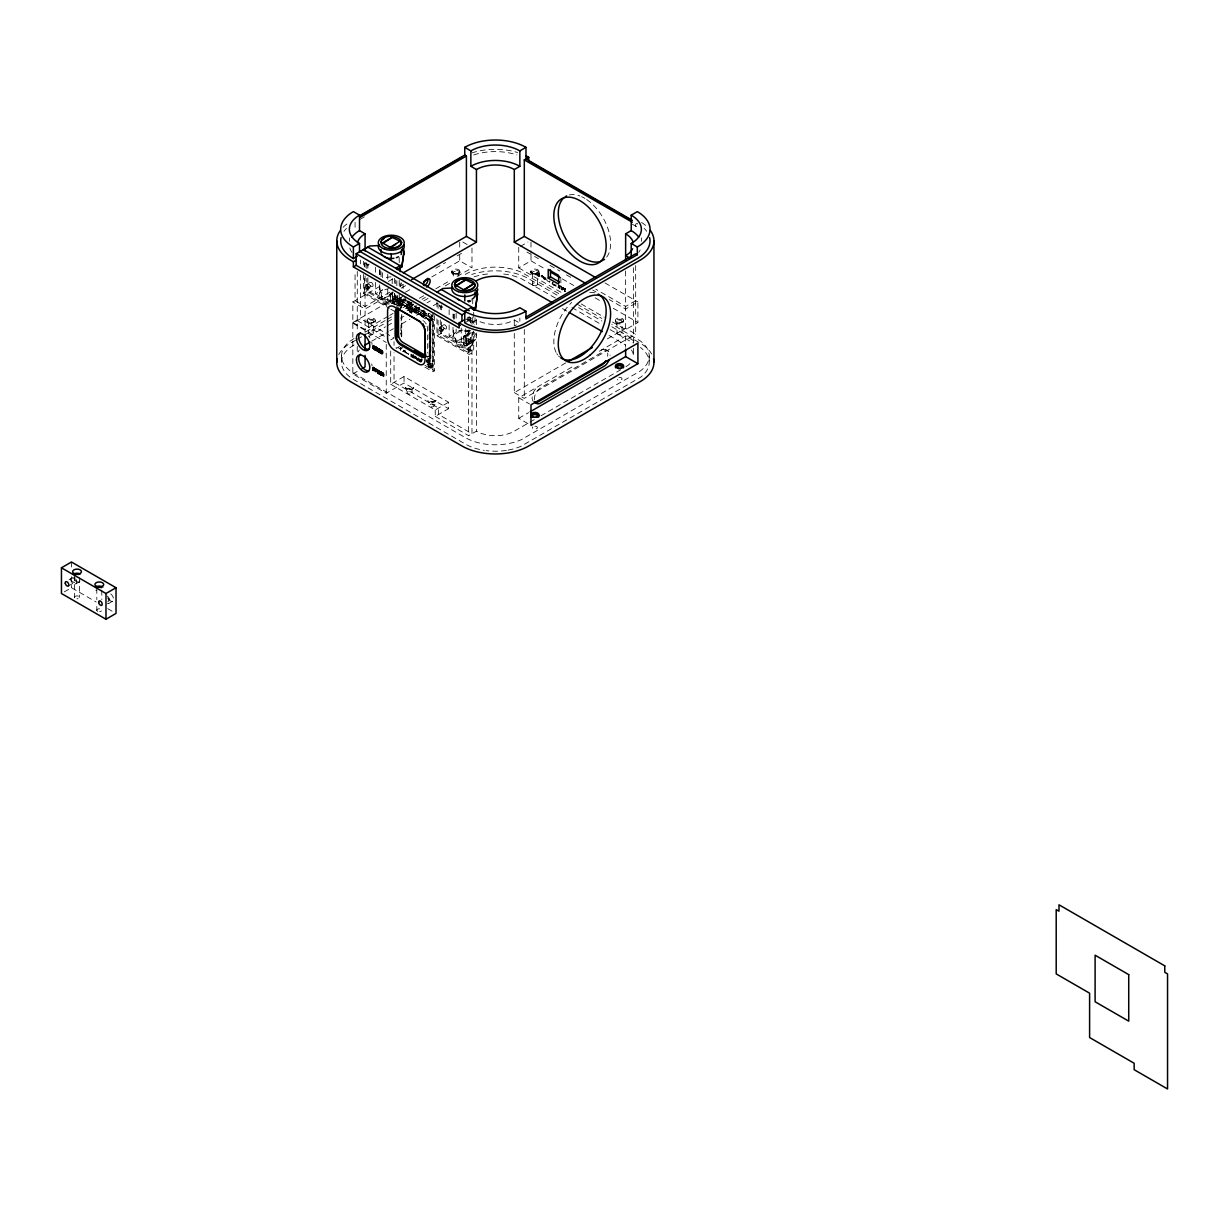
<?xml version="1.0" encoding="UTF-8"?>
<svg xmlns="http://www.w3.org/2000/svg" width="1229" height="1229" viewBox="0 0 1229 1229"><rect width="100%" height="100%" fill="white"/><g stroke="black" fill="none" stroke-linecap="round" stroke-linejoin="round"><path stroke-width="0.75" stroke-dasharray="5 3.75" d="M411.945 305.76L411.131 305.207M397.95 305.668L399.809 304.869L398.626 305.668M563.358 287.463L562.744 287.816C563.973 293.209 558.258 287.248 561.822 286.587L562.636 289.445L563.358 287.463L563.066 289.829L561.653 288.8L561.515 286.403L559.809 286.434L559.502 288.631L558.734 285.819M422.039 361.049L421.716 355.519M412.068 304.224L411.776 306.067L411.73 303.778M408.627 303.609L409.472 304.546L408.535 301.013M424.189 312.089L425.249 311.828M404.111 299.722L403.573 301.397L401.729 300.429M409.38 302.657L410.317 304.024L410.317 302.687M410.686 303.763L410.087 302.657M415.433 306.313L415.417 306.144M417.814 307.388L417.169 307.864M411.807 355.872L413.589 354.628M419.412 308.51L418.459 308.341L419.366 308.156M414.296 357.455L416.047 356.041M423.913 311.198L424.02 311.659M417.875 359.513L417.507 358.407M419.366 360.635L419.104 359.682L420.057 360.128M428.061 313.549L428.429 315.223M428.184 314.148L428.429 313.38M421.962 359.867L420.057 361.142L418.997 360.02M431.871 316.283L431.333 317.282M428.061 364.23L428.245 365.351M428.184 364.829C429.305 360.589 430.949 368.838 433.176 366.273C434.098 362.601 427.477 362.263 428.644 365.904M430.042 364.045L430.503 363.185M431.871 366.964L430.503 367.963M413.712 387.473C413.85 390.254 405.847 390.592 405.616 387.749M435.988 400.316C436.111 403.312 427.661 403.312 427.8 400.316M398.657 304.853C395.262 306.374 401.115 302.902 400.884 305.084L400.316 304.761M400.654 304.792C403.711 301.428 403.358 306.897 399.486 305.791M401.207 305.115L402.928 303.671M424.343 312.105L425.249 312.12M414.112 305.744L414.649 306.605M399.102 301.981L400.577 297.387M472.627 344.427L474.578 338.313M429.09 358.899L430.826 358.131L430.826 319.847L429.566 319.125L428.153 320.185L429.566 319.125M552.604 283.945L552.881 283.377M563.297 288.4L565.524 288.723L563.22 288.492L563.604 289.844L565.217 290.152L564.618 291.58L564.618 290.49M416.17 307.588L415.955 306.144M552.881 282.117L552.021 283.576M537.411 284.283L537.411 272.715L536.489 274.128L537.795 274.236L537.426 272.807L535.813 274.789L536.95 274.036L539.516 276.325L540.084 275.711L538.855 273.376L538.855 275.004L537.549 275.788L536.397 274.359L537.273 272.454L538.425 275.649M552.313 284.483L553.219 282.317M535.813 274.789L537.273 272.454M413.635 387.749L411.899 388.84L412.145 392.604A2.519 1.459 0 0 1 408.366 393.864A2.519 1.459 0 0 1 408.366 391.344A2.519 1.459 0 0 1 412.145 392.604M435.896 400.608L431.886 402.037L427.892 400.608M405.293 299.492L402.144 300.721M403.895 351.832L403.911 350.342M405.293 350.173L402.559 351.586M564.341 288.385L563.589 289.46L565.217 289.829L564.341 288.385L565.217 289.829M394.862 305.007L403.342 299.108L405.724 301.197L404.986 299.584M398.595 305.422L404.587 301.965L405.57 297.28L396.122 302.733L393.894 301.458A1.582 0.906 60 0 1 392.727 299.492L392.681 293.516A1.567 0.906 60 0 1 393.157 292.978M407.951 308.786L408.658 310.614L408.75 308.233L410.163 307.419L419.949 313.933M408.704 309.17L410.163 307.419M407.997 310.23L409.303 310.246L409.349 308.786M424.066 315.5C422.576 316.099 423.529 316.176 424.497 315.208L424.02 316.959L424.497 315.208M409.472 303.778L409.257 303.133M412.268 311.075L411.976 312.028M561.223 286.941L562.037 289.798L563.051 287.294M563.896 288.047L565.217 290.152M424.02 310.66L423.974 311.444M403.266 300.905L403.68 299.599M407.06 301.059L407.475 302.488L408.043 301.888M430.027 313.61C425.434 312.765 432.362 320.308 431.41 315.208M431.149 317.005L433.176 314.762M400.838 347.73L400.762 349.804M401.007 348.007L400.593 349.313M403.266 351.586L403.68 350.265M416.908 358.392L417.169 359.513M417.86 359.913L417.706 358.591M428.429 364.045L429.551 363.83M428.061 365.29L431.41 367.502L430.027 363.845M405.524 351.248L404.479 351.571L404.111 350.403M405.585 351.448L403.911 351.11M354.06 338.543L350.28 341.032A42.508 24.549 0 0 0 353.952 373.324L465.299 437.601A42.508 24.549 0 0 0 521.234 439.721L640.432 370.912A42.508 24.549 0 0 0 640.432 341.032L611.781 324.179M354.06 344.98L350.28 347.454A42.508 24.549 0 0 0 353.952 379.746L465.299 444.038A42.508 24.549 0 0 0 484.364 450.382M360.036 219.376L365.028 216.488M365.812 284.928L370.267 282.363M366.196 285.62L368.423 284.329M367.732 288.369A1.582 0.906 60 0 0 367.271 285.942A1.582 0.906 60 0 0 365.873 286.68A1.582 0.906 60 0 0 367.732 288.369L369.96 287.079A1.582 0.906 60 0 0 369.499 284.652A1.582 0.906 60 0 0 368.101 285.389A1.582 0.906 60 0 0 369.96 287.079M368.116 289.061A2.366 1.367 60 0 0 367.425 285.42A2.366 1.367 60 0 0 365.336 286.511A2.366 1.367 60 0 0 368.116 289.061L372.571 286.48A2.366 1.367 60 0 0 371.88 282.839A2.366 1.367 60 0 0 369.791 283.945A2.366 1.367 60 0 0 372.571 286.48M363.431 274.513L363.431 293.378L367.886 290.812L390.484 303.855M388.103 316.314L365.074 329.602L352.831 322.536L352.831 301.965L381.651 285.328M388.303 281.487L394.939 277.646M375.613 282.424L375.613 293.808L382.618 289.767M390.008 292.072L365.074 306.467L355.058 300.675L355.058 271.978M399.978 286.311L403.312 284.391M390.3 293.685L393.265 291.964M393.034 292.886L365.074 309.032L352.831 301.965M401.268 288.139L406.2 285.297M435.803 268.199L445.666 262.514M457.173 255.862L463.748 252.068M352.831 322.536L397.228 296.896M405.462 292.149L412.038 288.354M431.778 276.955L459.723 260.825L471.982 267.891L471.982 247.321M390.699 350.987L390.699 384.247L404.049 376.535L448.6 402.252L448.6 408.673L404.049 382.972L386.244 393.249L352.831 373.969L352.831 323.181L360.619 318.68L386.075 333.366M393.894 304.577L393.894 301.458L403.342 295.989M392.389 302.795L394.617 301.504M387.734 289.414L387.734 300.798L392.205 303.379L399.21 299.338M392.788 303.471L399.425 299.615L432.808 318.879L432.808 364.921L430.396 366.319L427.047 364.383L429.474 362.985L432.808 364.921M397.981 302.503L400.639 302.426L397.981 302.503L397.981 306.344M399.241 303.486L400.639 302.672M398.181 304.592L399.456 304.193M389.747 315.361L393.034 313.472M402.912 307.772L411.131 303.025M419.35 298.278L424.282 295.421M435.803 288.784L450.597 280.227M457.173 276.433L471.982 267.891M411.945 302.856L409.933 303.717M365.674 331.845L385.568 320.354M387.227 319.386L393.864 315.561M405.478 308.863L413.774 304.07M422.069 299.277L425.372 297.372M445.282 285.881L450.26 283.008M408.642 308.325L407.951 308.971L409.349 309.032M355.596 340.233L350.603 343.106A47.24 27.268 0 0 0 338.374 355.335M357.255 339.265L362.232 336.393M363.907 335.425L385.507 322.95M387.166 321.998L393.818 318.157M407.106 310.476L415.525 305.975M423.728 300.89L428.721 298.017M409.795 309.278L410.932 308.617L410.932 311.475L412.637 312.458L412.637 309.6L411.5 310.261L411.5 313.118L412.637 312.458M409.61 309.616L410.363 309.232L409.411 309.339M415.264 306.62L416.877 305.698M520.282 246.43L527.932 242.021M409.411 311.244L410.363 311.521M409.61 309.232L409.795 312.135L410.932 311.475M417.722 308.033L419.335 307.112M368.977 336.347L385.568 326.776M387.227 325.823L393.864 321.983M400.5 318.157L403.819 316.237M410.455 312.412L418.751 307.619M427.031 302.841L430.35 300.921M412.068 312.089L411.976 311.137M424.251 309.954L421.731 310.952L420.917 309.769M420.041 313.134L418.643 314.685L420.041 313.871M371.726 341.201L388.349 331.6M390.008 330.647L393.341 328.727M401.637 323.934L409.948 319.125M416.6 315.285L423.252 311.459M433.222 305.698L438.2 302.81M421.977 314.716C421.916 317.19 413.804 307.864 410.056 307.834L409.196 308.633M400.838 330.463L401.699 329.971L400.838 334.011M390.699 339.895L394.033 337.96L387.673 334.288M518.746 247.321L518.746 267.891L530.989 260.825L545.799 269.366M401.745 306.989L401.745 303.333L400.838 303.87L429.367 320.339L430.288 319.817L430.288 356.379L429.367 356.902M432.808 318.879L429.136 320.738L429.136 361.741L430.534 360.927L427.185 359.114M433.146 319.402L429.812 321.337L396.184 301.919L399.517 299.984L433.146 319.402L433.146 365.95L429.812 367.87L429.95 320.001L401.422 303.532L401.422 307.941M468.526 302.442L471.321 300.828M429.367 326.223L430.811 326.054L429.367 326.223L429.996 320.354L398.995 302.503L398.995 306.313M399.517 346.532L396.184 348.468L396.184 344.734M352.831 373.969L358.73 370.559M429.367 329.771L430.811 329.602L429.996 330.079M402.774 347.577L400.347 348.975L397.013 347.039M439.321 327.39L443.777 324.809M439.705 328.066L441.933 326.791M538.01 275.45L539.085 273.499M538.579 274.344L539.254 275.88L538.579 275.48L539.132 274.021L539.808 275.557L538.579 276.371L538.302 275.619M441.257 330.816A1.582 0.906 60 0 0 440.796 328.389A1.582 0.906 60 0 0 439.398 329.126A1.582 0.906 60 0 0 441.257 330.816L443.485 329.526A1.582 0.906 60 0 0 443.024 327.098A1.582 0.906 60 0 0 441.626 327.836A1.582 0.906 60 0 0 443.485 329.526M538.01 275.158L538.855 275.004M441.641 331.507A2.366 1.367 60 0 0 440.95 327.866A2.366 1.367 60 0 0 438.861 328.957A2.366 1.367 60 0 0 441.641 331.507L446.096 328.926A2.366 1.367 60 0 0 445.405 325.286A2.366 1.367 60 0 0 443.316 326.392A2.366 1.367 60 0 0 446.096 328.926M537.549 275.788L539.132 274.021M540.084 276.003L538.579 276.371M538.302 276.218L538.563 275.127M466.974 318.357L469.201 317.067L471.982 318.68L471.982 324.425M436.956 318.849L436.956 335.824L441.411 333.259L473.703 351.909L473.703 331.154M544.693 278.061L541.574 275.619L545.246 277.109M541.574 276.264L542.127 275.296M541.574 276.909L547.135 279.475M464.746 322.858L471.982 318.68M543.802 278.845L544.908 278.2L544.355 279.152L544.355 277.877L543.802 278.845L541.574 277.554M429.367 346.931L430.811 346.778L429.996 347.239M472.259 322.367L476.437 319.955A26.777 15.455 0 0 0 514.29 319.955L519.852 323.181L519.852 318.034M449.138 324.871L449.138 336.254L456.143 332.214L456.143 328.42M544.355 279.152L547.135 280.12M415.264 358.269L416.877 357.347M429.367 350.495L430.811 350.326L429.996 350.803M549.363 282.055L549.916 281.088L549.363 282.055L547.135 280.765M417.722 359.698L419.212 358.791M463.809 336.132L468.264 333.551M555.539 285.65L553.403 284.79L555.155 285.113M464.239 336.792L466.467 335.517M430.826 358.131L429.136 358.776M555.923 286.572L555.923 284.467M428.445 360.712L428.491 359.651M558.043 286.219L558.965 285.681L558.365 286.403M559.502 286.265L559.502 288.631M558.043 287.417L558.965 287.248L558.365 287.985M559.809 286.434L561.177 286.219L558.734 285.497M429.413 320.308L429.474 362.094L428.598 363.2L429.474 362.985M558.043 287.786L558.965 287.248M559.809 288.815L560.409 286.08M465.914 345.241L468.141 343.951M461.259 328.066L461.259 343.244L465.73 345.825L472.719 341.785L472.719 332.291M466.313 345.917L470.768 343.352M563.619 288.723L565.217 288.861M431.149 367.686L432.762 366.749M564.618 291.58L565.524 291.411M69.054 579.781L72.296 577.922M424.911 367.148L432.931 371.772L434.544 370.851L434.544 311.767M438.062 320.231L438.062 335.194L468.126 352.539L470.354 351.264L470.354 332.552M68.209 586.095L74.662 582.362A2.519 1.459 60 0 0 74.032 578.506A2.519 1.459 60 0 0 71.728 579.55A2.519 1.459 60 0 0 74.662 582.362M436.956 335.824L469.248 354.474L473.703 351.909M75.553 584.021L79.117 581.962M64.307 591.856L71.466 587.723L96.215 602.01M390.699 384.247L435.235 409.964L448.6 402.252M108.889 603.347L112.453 601.288M435.235 409.964L435.235 416.401L448.6 408.673M635.67 300.675L625.638 306.467L595.727 289.184M612.488 322.013L625.638 329.602L637.897 322.536L637.897 301.965L625.638 309.032L609.2 299.538M514.29 333.351L514.29 392.604L565.816 362.862M607.356 338.881L625.638 328.327L635.67 334.104L635.67 265.218M527.932 423.621L518.746 418.321L518.746 397.75L574.665 365.474M599.337 351.233L625.638 336.039L634.825 341.339M514.29 392.604L524.307 398.396L635.67 334.104M435.235 416.401L468.633 435.68L476.437 431.179A26.777 15.455 0 0 0 514.29 431.179L534.231 419.673M518.746 418.321L528.608 412.621M540.883 415.832L620.66 369.775M401.422 305.13L402.359 303.348M465.192 274.39L469.478 272.208A42.508 24.549 0 0 1 521.234 272.208L558.703 293.531M409.303 310.246L408.704 309.401M423.867 312.243L424.358 313.011L423.928 312.227M404.879 299.984L403.327 299.507M407.091 300.813L407.275 302.349M419.381 307.911L419.765 309.585M420.057 309.478L419.627 309.293M432.762 316.083L430.503 314.778M401.13 347.438L400.178 348.13L400.7 350.403M404.879 350.649L403.327 350.173M412.683 355.857L411.853 355.335L411.884 356.21M417.307 358.453L416.923 359.498M428.89 364.107L430.442 364.583M426.54 356.564L429.413 356.871M424.451 355.964L429.95 356.564M402.62 301.182L403.911 299.661M412.545 305.207L412.775 304.101M422.622 311.121L421.562 310.23M431.041 317.574L429.105 316.283M414.849 357.04L414.557 357.962M412.237 356.671L412.898 356.195M421.209 311.459L421.317 311.152M419.12 308.325L418.459 307.45L419.319 308.371M430.027 317.067L431.471 317.497L431.809 315.761M419.12 358.976L418.167 357.885M414.849 358.207L415.049 356.978M418.92 308.679L419.396 309.216M632.351 224.185L637.329 227.073L637.329 223.202L635.67 224.17L635.67 229.915M605.006 282.977L637.897 301.965M526.964 252.068L538.486 258.704M549.993 265.356L559.856 271.056M566.431 274.85L573.021 278.645M592.747 290.044L596.034 291.949M562.237 278.86L573.759 285.512M595.128 297.848L601.718 301.643M613.225 308.295L637.897 322.536M536.704 272.777L537.872 275.972M538.302 273.698L539.516 276.033M541.574 275.619L548.364 279.551M553.403 284.79L554.54 285.451L553.833 284.252M518.746 267.891L561.499 292.579M581.24 303.978L604.269 317.266M576.954 304.07L601.841 318.434M557.014 295.129L528.762 278.814A47.24 27.268 0 0 0 471.736 274.482M578.629 307.603L601.887 321.046M611.858 326.791L640.125 343.106A47.24 27.268 0 0 1 652.353 355.335M462.795 242.021L467.389 244.663M555.385 298.048L521.234 278.63A42.508 24.549 0 0 0 500.91 273.775M571.977 307.619L600.182 323.903M610.137 329.649L633.35 343.06M562.483 308.571L567.475 311.459M609.031 335.44L625.638 345.042M605.928 349.743L608.155 351.033M465.852 319.002L468.633 320.6M408.827 301.32L411.93 303.117M404.986 299.384L405.555 300.26M411.607 303.916L411.254 303.932M404.233 300.429L404.74 299.615M411.131 304.254L412.053 305.222M415.955 307.388L416.815 307.388M423.437 311.951L424.358 312.473M425.971 313.272L426.709 314.117L406.307 302.211L406.307 299.876M426.678 313.672L406.123 302.288L406.123 299.569M402.359 300.675L404.587 301.965M399.241 300.214L432.931 319.663M399.241 300.414L432.931 319.863M399.579 302.165L430.534 319.924L430.396 366.319M397.013 301.013L430.396 320.277M428.153 319.939L429.413 320.661M400.116 305.099L399.241 304.546M409.795 312.135L411.5 313.118M375.613 293.808L380.084 296.389L380.084 285.005M449.138 336.254L453.609 338.835L453.609 327.452M388.932 304.239L366.78 291.457L366.78 278.368M470.354 351.264L440.289 333.904L440.289 318.941M386.705 305.529L364.552 292.748L364.552 275.91M363.431 293.378L389.27 308.295M390.883 309.232L395.723 312.028M400.854 329.802L401.422 314.87M518.746 397.75L529.469 403.942M400.854 333.351L401.422 336.884M426.862 357.593L429.474 359.098L427.047 360.543L429.136 361.741M426.601 359.452L429.858 361.326M357.286 320.6L385.921 337.13M426.325 360.281L429.474 362.094M426.325 360.88L429.474 362.693M426.371 361.449L432.931 365.428M426.74 362.248L433.146 365.95M412.391 354.843L420.932 359.959M404.479 351.571L421.67 361.495M404.31 351.847L421.501 361.772M420.932 362.294L411.239 356.702L411.239 354.367M352.831 323.181L386.244 342.461M424.911 365.29L434.544 370.851M107.768 608.678L114.358 612.488M402.144 301.166L400.377 299.123M429.551 367.41L431.471 368.162L431.625 365.889M430.027 367.932L429.105 366.964M412.391 356.978L411.638 355.964M419.135 308.832L419.181 309.001M405.893 388.072C421.501 391.698 403.281 385.123 407.106 392.604M408.612 302.226L409.534 303.071M429.505 316.882L428.583 315.838M412.099 304.884L412.944 305.422L412.944 304.316M407.675 301.074L408.243 302.165M401.668 300.629L400.546 298.201M430.549 364.23L431.471 365.274M419.98 359.82L420.518 361.096L419.381 360.911M430.949 364.829L431.993 366.503M429.013 367.072L428.26 365.904M554.556 285.005L554.033 284.16M431.149 314.732L431.993 315.822M428.721 315.776L428.061 314.609M416.908 307.573L416.063 307.45M420.702 359.529L421.946 359.713M400.546 299.123L400.101 297.94M455.007 338.313L456.958 344.427M381.482 295.851L383.433 301.981M536.873 273.13L537.227 274.559M405.662 388.072L405.524 387.473M397.689 295.421L397.735 299.83A2.366 1.367 60 0 1 396.061 300.782A2.366 1.367 60 0 1 394.401 297.879L394.355 294.13M394.878 294.991L394.955 300.782A1.582 0.906 60 0 1 393.833 301.428M649.219 355.964L649.219 362.386M641.354 237.888L641.354 241.314M633.488 267.753L633.488 346.378M633.488 348.299L633.488 355.964M625.638 270.964L625.638 329.602M625.638 336.039L625.638 347.254M623.61 320.277A4.102 2.366 0 0 1 617.465 322.336A4.102 2.366 0 0 1 617.465 318.234A4.102 2.366 0 0 1 623.61 320.277L623.61 321.568A4.102 2.366 0 0 1 617.465 323.611A4.102 2.366 0 0 1 617.465 319.525A4.102 2.366 0 0 1 623.61 321.568M622.043 321.568A2.519 1.459 0 0 1 618.264 322.828A2.519 1.459 0 0 1 618.264 320.308A2.519 1.459 0 0 1 622.043 321.568L622.043 333.136A2.519 1.459 0 0 1 618.264 334.396A2.519 1.459 0 0 1 618.264 331.876A2.519 1.459 0 0 1 622.043 333.136M617.004 321.568L617.004 333.136M615.422 320.277L615.422 321.568M564.925 289.076L564.925 291.765M564.618 289.214L564.618 290.182M560.87 279.367L560.87 282.854M538.993 271.425L538.993 272.715A4.102 2.366 0 0 1 532.848 274.758A4.102 2.366 0 0 1 532.848 270.672A4.102 2.366 0 0 1 538.993 272.715M532.372 272.715L532.372 284.283M530.989 242.113L530.989 253.343M530.989 255.202L530.989 260.825M530.79 271.425L530.79 272.715M524.307 329.51L524.307 398.396M514.29 319.955L514.29 325.7M476.591 319.709L476.437 325.716M476.591 332.998L476.437 431.179M475.024 317.773L475.024 325.224M473.703 312.274L473.703 323.596M472.719 300.014L472.719 303.824M472.719 317.113L472.719 324.702M471.982 332.107L471.982 433.76L438.569 414.465L438.569 408.043L394.033 382.327L394.033 352.754M470.861 318.034L470.861 323.181A34.642 20.002 0 0 0 474.271 324.902M470.354 317.589L470.354 323.212M469.248 316.729L469.248 322.397M469.248 329.94L469.248 354.474M468.633 330.202L468.633 435.68M468.126 317.005L468.126 320.754M468.126 330.109L468.126 352.539M465.73 328.742L465.73 345.825M459.923 271.425L459.923 272.715A4.102 2.366 0 0 1 453.778 274.758A4.102 2.366 0 0 1 453.778 270.672A4.102 2.366 0 0 1 459.923 272.715M459.723 242.113L459.723 247.72M459.723 255.202L459.723 260.825M458.356 272.715L458.356 276.018M456.143 313.241L456.143 318.925M454.561 314.056L454.561 319.632M453.609 314.163L453.609 319.863M453.317 272.715L453.317 276.018M453.009 314.01L453.009 317.804M453.009 327.298L453.009 336.792M451.734 271.425L451.734 272.715M449.138 309.693L449.138 317.282M441.411 304.961L441.411 312.504M441.411 321.937L441.411 333.259M440.289 305.852L440.289 309.585M438.062 303.394L438.062 309.001M436.956 301.873L436.956 309.416M434.405 405.462A2.519 1.459 0 0 0 430.626 404.203A2.519 1.459 0 0 0 430.626 406.722A2.519 1.459 0 0 0 434.405 405.462C438.538 400.393 425.28 400.055 429.367 405.462M432.931 312.688L432.931 371.772M416.877 310.123L416.063 308.418M413.558 355.703L413.558 358.038M411.039 354.06L411.039 356.779M404.541 299.584L404.541 300.444M404.049 376.535L404.049 382.972M403.066 284.851L403.066 288.646M401.745 314.301L401.745 336.239M400.884 303.84L400.884 308.249M400.838 298.032L400.838 305.652M400.178 283.039L400.178 286.818M400.178 298.14L400.301 309.37M399.671 302.104L399.671 305.837L399.425 299.615M399.21 257.568L399.21 263.267M399.21 280.35L399.21 286.05M399.241 293.239L399.241 306.082M396.844 280.765L396.844 286.372M396.844 295.728L396.844 308.817M395.723 279.951L395.723 283.73M395.723 295.037L395.723 304.485M394.617 278.307L394.617 283.914M394.617 293.27L394.617 304.485M394.033 341.662L394.033 345.349M392.205 278.706L392.205 284.391M392.205 291.995L392.205 303.379M387.734 274.221L387.734 281.825M386.244 344.35L386.244 378.209M386.244 380.084L386.244 393.249M382.618 272.684L382.618 278.384M381.036 271.609L381.036 277.186M380.084 269.827L380.084 277.416M379.484 269.658L379.484 277.262M379.484 284.851L379.484 294.345M375.613 267.246L375.613 272.946M375.306 320.277A4.102 2.366 0 0 1 369.161 322.336A4.102 2.366 0 0 1 369.161 318.234A4.102 2.366 0 0 1 375.306 320.277L375.306 321.568A4.102 2.366 0 0 1 369.161 323.611A4.102 2.366 0 0 1 369.161 319.525A4.102 2.366 0 0 1 375.306 321.568M373.724 321.568A2.519 1.459 0 0 1 369.944 322.828A2.519 1.459 0 0 1 369.944 320.308A2.519 1.459 0 0 1 373.724 321.568L373.724 333.136A2.519 1.459 0 0 1 369.944 334.396A2.519 1.459 0 0 1 369.944 331.876A2.519 1.459 0 0 1 373.724 333.136M368.685 321.568L368.685 333.136M367.886 264.389L367.886 268.168M367.886 277.6L367.886 290.812M367.118 320.277L367.118 321.568M366.78 263.405L366.78 269.013M365.074 262.499L365.074 268.229M365.074 275.88L365.074 332.383M364.552 262.822L364.552 266.555M363.431 261.301L363.431 265.08M360.619 260.056L360.619 263.836M360.619 275.188L360.619 318.68M357.286 271.44L357.24 331.031M357.24 346.378L357.24 354.044M355.058 222.234L355.058 229.884M349.374 237.888L349.374 241.314M341.508 355.964L341.508 362.386M101.807 590.227L101.807 599.614M96.814 588.43L96.814 599.614M96.814 606.435L96.814 610.414M79.562 577.584L79.562 597.386M74.523 575.74L74.523 597.34M71.466 562.006L71.466 567.521M71.466 576.708L71.466 587.723M629.893 363.692A26.777 15.455 0 0 1 625.638 366.887M631.445 350.05A26.777 15.455 0 0 1 633.258 357.977M516.457 324.902A34.642 20.002 0 0 1 513.983 325.9M641.538 222.464A47.24 27.268 0 0 1 646.562 226.228M343.091 227.257A47.24 27.268 0 0 1 349.174 222.464M601.242 350.127A9.448 5.454 -60 0 1 607.572 356.272M533.371 401.53A9.448 5.454 -60 0 1 538.118 386.597M471.736 152.98A47.24 27.268 0 0 1 517.639 152.55M640.171 249.917A34.642 20.002 0 0 1 638.727 252.406M352.001 252.406A34.642 20.002 0 0 1 349.666 247.352M508.145 450.091A42.508 24.549 0 0 0 521.234 446.158L640.432 377.334A42.508 24.549 0 0 0 640.432 347.454M506.363 450.382A42.508 24.549 0 0 1 486.162 450.644M368.577 335.886A9.448 5.454 60 0 1 369.99 337.883M371.772 342.338A9.448 5.454 60 0 1 372.034 344.473M371.772 363.876A9.448 5.454 60 0 1 372.034 366.012M618.863 377.38A2.519 1.459 0 0 1 621.889 378.286A2.519 1.459 0 0 1 620.584 380.099A2.519 1.459 0 0 1 617.342 379.515M569.227 194.981A37.008 21.369 60 0 1 579.965 195.995M581.624 196.686A37.008 21.369 60 0 1 584.973 198.453M586.648 199.513A37.008 21.369 60 0 1 606.542 257.291M358.146 351.97A26.777 15.455 0 0 1 359.283 350.05M422.991 320.6A6.299 3.641 60 0 1 423.559 320.984M424.143 321.445A6.299 3.641 60 0 1 425.203 322.582M425.695 323.227A6.299 3.641 60 0 1 426.14 323.934M427.093 326.161A6.299 3.641 60 0 1 427.431 328.312L427.431 351.463A6.299 3.641 60 0 1 427.093 353.23M559.564 356.963A37.008 21.369 -60 0 1 558.55 355.995M557.628 354.904A37.008 21.369 -60 0 1 556.814 353.691M556.076 352.37A37.008 21.369 -60 0 1 571.7 302.411M589.766 292.61A37.008 21.369 -60 0 1 595.604 293.024M644.211 228.379A43.307 24.995 0 0 1 646.715 231.313M473.703 154.946A43.307 24.995 0 0 1 517.01 154.946M534.369 399.794A9.448 5.454 -60 0 1 540.345 387.888L603.454 351.417A9.448 5.454 -60 0 1 610.06 355.427M534.892 426.186A2.519 1.459 0 0 1 537.38 427.892A2.519 1.459 0 0 1 534.031 429.013A2.519 1.459 0 0 1 532.71 426.924M474.102 276.848A42.508 24.549 0 0 1 487.974 273.944M343.997 231.313A43.307 24.995 0 0 1 346.501 228.379M394.263 293.531A1.567 0.906 60 0 1 394.816 294.591M401.484 297.741A11.783 6.806 0 0 1 399.609 299.154L397.167 300.245A11.783 6.806 0 0 1 388.226 300.921L382.941 299.154L379.884 296.112A11.783 6.806 0 0 1 381.067 290.935L382.941 289.537A11.783 6.806 0 0 1 385.384 288.446M387.212 304.823A8.111 4.686 0 0 1 384.631 298.094A8.111 4.686 0 0 1 396.491 297.188A8.111 4.686 0 0 1 396.998 304.085M368.285 264.296A1.582 0.906 60 0 1 366.242 262.791M398.442 298.478A10.139 5.853 0 0 1 382.496 297.264A10.139 5.853 0 0 1 388.656 288.692M401.514 282.778A10.231 5.915 0 0 1 400.132 285.727M386.152 277.646A10.231 5.915 0 0 1 391.268 276.863M368.992 264.066A2.366 1.367 60 0 1 367.532 265.126A2.366 1.367 60 0 1 365.704 262.653M473.134 331.984A11.783 6.806 0 0 1 473.134 341.601L470.692 342.691A11.783 6.806 0 0 1 461.735 343.367L456.451 341.601L453.409 338.559A11.783 6.806 0 0 1 454.576 333.382L456.451 331.984A11.783 6.806 0 0 1 464.792 329.986M467.85 330.217A11.783 6.806 0 0 1 470.692 330.893M441.948 306.19A1.582 0.906 60 0 1 439.874 305.622M442.455 306.973A2.366 1.367 60 0 1 440.612 307.311A2.366 1.367 60 0 1 439.168 304.562M469.908 330.34A10.231 5.915 0 0 1 459.677 330.34M467.45 319.509A10.231 5.915 0 0 1 474.686 323.688M469.908 300.153A10.231 5.915 0 0 1 467.45 300.736M470.692 300.921A11.783 6.806 0 0 1 467.85 301.597M469.908 300.567A10.231 5.915 0 0 1 467.45 301.166M75.799 579.089A4.409 2.55 60 0 1 75.338 584.098A4.409 2.55 60 0 1 70.821 580.503A4.409 2.55 60 0 1 72.081 576.109M74.462 577.292A4.409 2.55 60 0 1 75.184 578.122M107.153 596.004A4.409 2.55 60 0 1 109.995 601.073A4.409 2.55 60 0 1 107.415 603.285M107.491 597.847A2.519 1.459 60 0 1 108.659 600.366A2.519 1.459 60 0 1 107.63 601.718M79.993 580.918A4.409 2.55 60 0 1 77.273 581.809A4.409 2.55 60 0 1 74.247 578.091M110.718 593.945A4.409 2.55 60 0 1 112.991 600.904A4.409 2.55 60 0 1 107.614 597.248M96.63 590.642A4.409 2.55 0 0 1 95.816 590.181M74.785 577.953A4.409 2.55 0 0 1 73.878 577.538M97.782 611.381A2.519 1.459 0 0 1 97.767 609.077A2.519 1.459 0 0 1 101.638 609.661A2.519 1.459 0 0 1 99.641 611.673M74.6 597.724A2.519 1.459 0 0 1 76.644 595.927A2.519 1.459 0 0 1 79.547 597.263A2.519 1.459 0 0 1 76.997 598.815M390.453 294.791L390.499 300.782A1.582 0.906 60 0 0 391.605 302.718A1.582 0.906 60 0 0 392.727 302.073L392.589 295.882A1.567 0.906 60 0 0 390.453 294.791M463.978 337.238L464.024 343.229A1.582 0.906 60 0 0 465.13 345.165A1.582 0.906 60 0 0 466.252 344.519L466.114 338.328A1.567 0.906 60 0 0 463.978 337.238M466.206 335.963L466.252 341.939A1.582 0.906 60 0 0 467.358 343.874A1.582 0.906 60 0 0 468.479 343.229L468.341 337.038A1.567 0.906 60 0 0 466.206 335.963M423.728 315.054L424.497 315.5L423.836 315.054M430.58 332.383L429.274 333.151L430.58 332.383M430.58 334.565L429.274 335.317L430.58 334.565M566.047 289.03L566.047 289.03M567.568 289.906L567.568 289.906M471.26 342.276L471.183 336.408A2.366 1.367 60 0 0 469.417 333.566A2.366 1.367 60 0 0 467.85 334.703L467.911 340.325A2.366 1.367 60 0 0 469.586 343.229A2.366 1.367 60 0 0 471.26 342.276M466.805 344.842L466.728 338.974A2.366 1.367 60 0 0 464.961 336.147A2.366 1.367 60 0 0 463.394 337.284L463.456 342.906A2.366 1.367 60 0 0 465.13 345.795A2.366 1.367 60 0 0 466.805 344.842M393.28 302.395L393.203 296.527A2.366 1.367 60 0 0 391.436 293.7A2.366 1.367 60 0 0 389.87 294.837L389.946 300.46A2.366 1.367 60 0 0 391.605 303.348A2.366 1.367 60 0 0 393.28 302.395M533.109 273.744A2.519 1.459 0 0 0 537.319 273.084A2.519 1.459 0 0 0 534.246 271.302A2.519 1.459 0 0 0 533.109 273.744M533.109 285.312A2.519 1.459 0 0 0 537.319 284.667A2.519 1.459 0 0 0 534.246 282.885A2.519 1.459 0 0 0 533.109 285.312M454.054 273.744A2.519 1.459 0 0 0 458.263 273.084A2.519 1.459 0 0 0 455.176 271.302A2.519 1.459 0 0 0 454.054 273.744M452.933 273.099A4.102 2.366 0 0 0 459.784 272.039A4.102 2.366 0 0 0 454.776 269.136A4.102 2.366 0 0 0 452.933 273.099M532.003 273.099A4.102 2.366 0 0 0 538.84 272.039A4.102 2.366 0 0 0 533.832 269.136A4.102 2.366 0 0 0 532.003 273.099M459.723 341.862A10.139 5.853 0 0 0 474.932 336.792A10.139 5.853 0 0 0 459.723 331.722A10.139 5.853 0 0 0 459.723 341.862M460.737 347.269A8.111 4.686 0 0 0 472.904 343.214A8.111 4.686 0 0 0 460.737 339.173A8.111 4.686 0 0 0 460.737 347.269"/><path stroke-width="1.5" d="M372.955 348.421L372.848 346.056M382.695 375.091C380.452 370.098 385.199 376.182 383.417 376.32C382.173 372.11 383.755 375.936 381.866 375.367L382.419 375.045M375.183 347.484L375.137 349.666L374.092 346.071M378.67 349.42C381.021 357.731 376.673 345.748 379.838 350.618M380.468 373.985L381.558 375.244C379.362 375.26 381.343 369.069 380.068 374.307M377.134 348.36L375.997 348.913M379.515 372.848L379.131 370.82M381.082 373.109L381.328 374.261L382.419 372.648M397.213 269.658L401.822 267L404.034 251.53A11.737 6.775 0 0 0 402.451 248.15M401.822 267L404.034 251.53M441.411 289.537L473.703 308.187L473.703 310.384L475.346 309.447L477.559 293.977A11.737 6.775 0 0 0 475.976 290.597M475.346 309.447L477.559 293.977M378.839 371.296L377.933 372.587L378.209 370.221M401.161 254.541L401.514 252.575M382.557 353.414L381.098 353.138L381.958 350.757L381.098 353.215L382.004 353.737C384.907 350.204 379.822 352.308 381.482 350.511M383.694 374.261L382.48 373.493M373.324 348.007L374.23 348.606L373.37 346.47L374.307 349.297L376.566 350.588L377.303 349.758L378.148 351.448L377.933 348.483M380.314 352.754L381.051 351.924L380.314 352.754L378.67 351.74L379.515 351.463M381.558 375.244L382.234 374.384M380.053 371.819L378.839 373.739L380.176 372.141M377.933 372.587L379.254 370.82M377.81 373.14L378.916 371.573L377.81 373.14L376.95 370.206M375.644 369.453C377.533 374.922 373.017 367.794 376.673 369.652M378.839 348.759L378.286 349.927L379.484 349.328M472.028 299.2A10.231 5.915 0 0 0 473.657 297.986L474.686 296.558M379.193 371.435L381.389 373.447M360.036 215.505L464.746 155.069L466.406 156.022L466.406 236.383L403.25 272.853M360.573 215.843L370.543 210.082M373.877 208.162L385.507 201.448M388.825 199.528L461.95 157.312M360.051 217.441L466.406 156.022M353.384 246.983L359.513 243.45A34.642 20.002 0 0 1 359.513 215.152L353.384 211.618A43.307 24.995 0 0 0 353.384 246.983L353.384 258.566L357.286 256.323M464.746 155.069L464.746 147.342L470.861 150.89A34.642 20.002 0 0 1 519.852 150.89L525.981 147.342L525.981 158.925L632.351 220.329M460.307 325.439L356.18 265.31L356.18 253.742L369.53 246.046L379.008 245.508M363.431 249.671L367.886 247.09L400.178 265.741L400.178 271.717M595.773 277.646L524.307 236.383L524.307 159.878L528.762 157.312L528.762 161.168M382.542 242.943L392.773 237.028L382.542 243.588L381.036 242.082L391.268 247.981A10.231 5.915 0 0 0 401.514 242.082L401.514 242.712M340.372 230.453A47.24 27.268 0 0 0 350.603 260.179L353.384 261.777L356.18 260.179M470.861 150.89L470.861 166.314L476.437 169.525A26.777 15.455 0 0 1 514.29 169.525L519.852 166.314L519.852 150.89M353.384 261.777L353.384 266.923L356.18 265.31M395.615 244.387L389.777 247.766L400.009 241.207L401.514 242.082M395.723 268.306L401.822 264.681M411.623 279.597L476.437 242.174L476.437 169.525M423.544 281.702L428.475 278.86M514.29 169.525L514.29 242.174L524.307 236.383M436.956 292.118L443.054 288.492L452.533 287.955M456.051 285.389L466.298 279.475L456.051 286.034L454.561 284.529L464.792 290.428A10.231 5.915 0 0 0 475.024 284.529L475.024 285.159M365.074 345.042L370.067 342.154M472.074 285.143L463.287 290.213L473.534 283.653L475.024 284.529M373.324 345.626C374.906 347.899 374.108 350.88 375.659 347.054M373.37 346.47L374.353 346.394L374.062 347.239M373.923 347.162L374.154 348.483M373.908 347.853L375.475 346.87L377.119 347.807L374.922 347.254M374.23 348.606L373.401 348.053M374.307 349.297L376.566 350.588M376.381 348.775L376.381 349.635L375.521 348.637L376.704 348.667M375.521 348.775L376.566 348.13M376.934 349.313L375.536 349.789L376.842 349.021M377.902 351.248L378.686 350.833M379.269 350.941L380.452 350.833M380.314 350.296L379.223 349.036M379.991 351.156L381.251 350.188M379.454 352.124L381.282 350.787M380.683 351.479L379.838 351.632L379.838 349.512L379.285 351.955M382.25 350.941L381.927 353.614M361.894 368.731L365.074 366.887L365.074 355.381M649.649 237.627A43.307 24.995 0 0 1 637.329 258.566L525.981 322.858A43.307 24.995 0 0 1 464.746 322.858L464.746 311.275L470.861 307.742A34.642 20.002 0 0 0 519.852 307.742L525.981 311.275L525.981 319.002L637.329 254.71L637.329 246.998A43.307 24.995 0 0 0 637.329 211.634L631.214 215.167A34.642 20.002 0 0 1 631.214 243.465L631.214 257.168M356.18 253.742L461.95 314.824L464.562 313.318M472.274 308.894L475.346 307.127M373.324 367.394L372.955 370.19M373.508 367.594L372.771 367.794C376.243 371.68 372.141 366.35 373.601 370.59M373.37 368.254L373.923 369.775M373.601 369.837L373.324 369.791M373.37 369.268L374.922 368.792L374.353 368.009M374.23 370.313L372.771 370.113M353.384 266.923L459.17 328.005L459.17 322.858L464.562 319.74M377.61 370.59L378.563 371.143M379.822 371.865L381.558 372.802M382.526 374.553L380.529 374.446L380.529 372.326L381.666 372.341M379.915 374.307L380.76 373.954M381.236 373.647L382.68 372.955M381.835 373.693L380.529 374.446L381.942 373.969M548.226 278.123L558.642 284.129L558.642 275.419L548.226 269.412L548.226 278.123L550.454 276.848L559.379 281.994M625.638 260.579L625.638 233.817L631.214 230.606L631.214 215.167M383.494 374.353L383.202 373.094M61.45 567.798L71.466 562.006L116.018 587.723L116.018 613.44L105.986 619.232L61.45 593.515L61.45 567.798L105.986 593.515L116.018 587.723M525.981 317.067L635.67 253.742L637.329 254.71M569.135 360.942L592.409 347.515M530.252 411.684L625.638 356.61L637.897 363.676L637.897 343.106L530.989 404.817L530.989 425.403L637.897 363.676M373.785 369.514L374.261 368.101M530.436 162.136L631.814 220.667M524.307 159.878L632.336 222.249M631.214 243.465L637.329 246.998M629.816 258.09L625.638 255.678A26.777 15.455 0 0 0 632.566 248.75M514.29 242.174L585.757 283.438M550.73 272.208L560.593 277.908M466.406 236.383L476.437 242.174M552.512 302.81L514.29 280.75A26.777 15.455 0 0 0 476.437 280.75M569.135 312.412L602.379 331.6M381.036 242.082A10.231 5.915 0 0 1 391.268 236.168L392.773 237.028M454.561 284.529A10.231 5.915 0 0 1 464.792 278.614L466.298 279.475M392.773 237.673L400.009 241.207M466.298 280.12L473.534 283.653M389.777 247.121L391.268 247.981M463.287 289.568L464.792 290.428M359.513 215.152L359.513 230.606L365.074 233.817L365.074 251.023M363.4 249.579L469.248 310.753M360.066 251.499L465.852 312.565M459.17 322.858L461.95 324.456A47.24 27.268 0 0 0 528.762 324.456L640.125 260.179A47.24 27.268 0 0 0 650.356 230.453M420.764 321.89L400.715 310.322A6.299 3.641 60 0 0 396.26 312.888L396.26 336.039A6.299 3.641 60 0 0 400.715 343.751L420.764 355.319A6.299 3.641 60 0 0 425.203 352.754L425.203 329.602A6.299 3.641 60 0 0 425.173 328.911M414.511 350.342L424.251 355.964M379.269 350.803L380.13 351.801L380.13 350.941M379.223 351.417L380.867 352.431M376.857 370.083L377.656 370.605M380.529 372.326L381.512 373.309M381.62 374.507L381.082 372.003M379.853 350.173L380.422 350.956M377.871 370.728L378.286 371.619M376.258 349.635L376.089 347.346L375.536 349.789M373.923 369.053C378.87 369.453 374.43 374.615 374.922 368.792M376.612 369.33L375.367 369.038L375.337 370.513M377.257 349.635L377.395 348.606L378.225 349.896M378.348 371.88L378.839 373.739M653.951 240.884L653.951 362.386M625.638 349.128L625.638 356.61M550.454 269.858L550.454 276.848M475.024 292.026L475.024 295.452M464.792 294.929L464.792 300.936M461.95 314.824L461.95 321.245M401.514 249.579L401.514 253.005M398.273 308.633L398.273 337.161M397.981 308.249L397.981 336.961M391.268 236.168L391.268 236.813A10.231 5.915 0 0 1 401.468 243.234A10.231 5.915 0 0 1 389.501 248.535A10.231 5.915 0 0 1 381.389 241.191M403.788 244.632A12.966 7.482 0 0 1 391.268 254.065L391.268 258.92M381.036 249.579L381.036 252.575M373.631 368.009L373.631 369.591M365.074 334.288L365.074 349.635M359.513 243.45L359.513 252.022M336.761 240.884L336.761 362.386M105.986 593.515L105.986 619.232M653.551 358.837A47.24 27.268 0 0 1 640.125 381.681L528.762 445.973A47.24 27.268 0 0 1 461.95 445.973L350.603 381.681A47.24 27.268 0 0 1 337.176 358.837M625.638 233.817A26.777 15.455 0 0 1 633.258 242.727M357.47 242.727A26.777 15.455 0 0 1 365.074 233.817M470.861 166.314A34.642 20.002 0 0 1 519.852 166.314M352.001 237.089A34.642 20.002 0 0 1 359.513 230.606M631.214 230.606A34.642 20.002 0 0 1 638.727 237.089M605.805 360.727A9.448 5.454 -60 0 1 602.794 364.429L537.718 402.129A9.448 5.454 -60 0 1 534.554 402.313M368.792 349.374A9.448 5.454 60 0 1 360.128 342.568A9.448 5.454 60 0 1 360.543 332.644M368.792 370.912A9.448 5.454 60 0 1 360.128 364.107A9.448 5.454 60 0 1 360.543 354.182M525.72 155.699A47.24 27.268 0 0 1 528.762 157.312M617.465 367.978A4.102 2.366 0 0 0 623.61 365.935A4.102 2.366 0 0 0 617.465 363.876A4.102 2.366 0 0 0 617.465 367.978A2.519 1.459 0 0 1 619.524 365.766A2.519 1.459 0 0 1 621.705 367.947M621.306 368.239A2.519 1.459 0 0 1 617.741 368.239M398.58 308.295A7.881 4.547 60 0 0 395.139 312.243L395.139 335.394A7.881 4.547 60 0 0 400.715 345.042L420.764 356.61A7.881 4.547 60 0 0 425.895 355.611M422.991 323.872A6.299 3.641 60 0 1 423.467 324.517M424.297 325.946A6.299 3.641 60 0 1 424.619 326.684M602.256 260.763A37.008 21.369 60 0 1 566.461 239.916A37.008 21.369 60 0 1 564.326 197.423M565.432 196.609A37.008 21.369 60 0 1 566.63 195.933M604.56 259.288A37.008 21.369 60 0 1 603.454 260.087M399.41 309.001A6.299 3.641 60 0 0 398.488 311.598L398.488 334.749A6.299 3.641 60 0 0 402.943 342.461L422.991 354.029A6.299 3.641 60 0 0 425.695 354.536M598.17 294.054A37.008 21.369 -60 0 1 598.216 337.437A37.008 21.369 -60 0 1 560.639 357.808M525.981 311.275A43.307 24.995 0 0 1 464.746 311.275M464.746 147.342A43.307 24.995 0 0 1 525.981 147.342M609.108 359.805A9.448 5.454 -60 0 1 605.021 365.704L539.946 403.419A9.448 5.454 -60 0 1 534.769 401.514M423.513 285.374A4.732 2.735 -60 0 1 426.647 279.167A4.732 2.735 -60 0 1 430.165 281.134A4.732 2.735 -60 0 1 426.417 286.987M533.632 417.338A2.519 1.459 0 0 1 532.956 415.141A2.519 1.459 0 0 1 536.827 415.141A2.519 1.459 0 0 1 536.151 417.338M353.384 258.566A43.307 24.995 0 0 1 341.078 237.627M427.677 278.368A4.732 2.735 -60 0 1 424.189 285.712M615.56 367.824A4.102 2.366 0 0 1 619.524 364.844A4.102 2.366 0 0 1 623.472 367.824M531.343 417.261A4.102 2.366 0 0 1 534.892 413.712A4.102 2.366 0 0 1 538.44 417.261M398.503 256.753A10.231 5.915 0 0 1 396.383 257.691M393.925 258.29A10.231 5.915 0 0 1 384.032 256.753M382.403 255.54A10.231 5.915 0 0 1 381.389 254.111M403.634 252.099A11.737 6.775 0 0 1 404.034 253.85M382.403 239.763A10.231 5.915 0 0 1 384.032 238.534M391.268 254.065A12.966 7.482 0 0 1 378.747 244.632M476.176 293.27A11.783 6.806 0 0 1 476.176 296.788M459.677 300.153A10.231 5.915 0 0 1 457.557 299.2M475.976 292.917A11.737 6.775 0 0 1 477.159 294.545M462.15 279.459A10.231 5.915 0 0 1 474.87 286.188A10.231 5.915 0 0 1 458.924 290.013A10.231 5.915 0 0 1 459.677 280.043M477.758 289.03A12.966 7.482 0 0 1 463.103 296.45A12.966 7.482 0 0 1 452.272 287.079M95.801 587.078A4.409 2.55 0 0 1 102.806 587.078M73.248 574.465A4.409 2.55 0 0 1 80.192 573.989M75.814 574.496A2.519 1.459 0 0 1 78.333 574.511M96.983 588.077A2.519 1.459 0 0 1 101.3 587.739M418.306 320.738L394.248 306.851A9.448 5.454 60 0 0 387.581 310.707L387.581 338.482A9.448 5.454 60 0 0 394.248 350.05L418.306 363.938A9.448 5.454 60 0 0 424.988 360.082L424.988 332.306A9.448 5.454 60 0 0 418.306 320.738M1164.769 965.856L1058.983 904.79L1058.983 911.211L1056.203 909.614L1056.203 973.906L1089.601 993.186L1089.601 1037.537L1134.152 1063.254L1134.152 1069.691L1167.55 1088.971L1167.55 973.89L1164.769 972.293L1164.769 965.856M1128.729 974.628L1095.1 955.21L1095.1 1001.758L1128.729 1021.161L1128.729 974.628M590.028 355.15A37.008 21.369 -60 0 0 603.792 297.341A37.008 21.369 -60 0 0 559.502 334.088A37.008 21.369 -60 0 0 590.028 355.15M356.441 338.344A9.448 5.454 60 0 0 366.565 350.649A9.448 5.454 60 0 0 366.35 337.161A9.448 5.454 60 0 0 356.441 338.344M356.441 359.882A9.448 5.454 60 0 0 366.565 372.187A9.448 5.454 60 0 0 366.35 358.699A9.448 5.454 60 0 0 356.441 359.882M554.479 222.956A37.008 21.369 60 0 0 597.801 263.344A37.008 21.369 60 0 0 587.677 206.472A37.008 21.369 60 0 0 554.479 222.956M532.003 416.462A4.102 2.366 0 0 0 538.84 415.402A4.102 2.366 0 0 0 533.832 412.498A4.102 2.366 0 0 0 532.003 416.462M384.785 249.195A12.966 7.482 0 0 0 404.233 242.712A12.966 7.482 0 0 0 384.785 236.229A12.966 7.482 0 0 0 384.785 249.195M458.309 291.642A12.966 7.482 0 0 0 477.758 285.159A12.966 7.482 0 0 0 458.309 278.676A12.966 7.482 0 0 0 458.309 291.642M96.63 586.525A4.409 2.55 0 0 0 103.682 584.835A4.409 2.55 0 0 0 97.613 582.162A4.409 2.55 0 0 0 96.63 586.525M74.785 573.835A4.409 2.55 0 0 0 81.452 571.685A4.409 2.55 0 0 0 74.892 569.426A4.409 2.55 0 0 0 74.785 573.835M98.673 602.502A2.519 1.459 60 0 0 101.561 605.39A2.519 1.459 60 0 0 101.039 601.58A2.519 1.459 60 0 0 98.673 602.502M65.275 583.283A2.519 1.459 60 0 0 68.209 586.095A2.519 1.459 60 0 0 67.58 582.239A2.519 1.459 60 0 0 65.275 583.283"/></g></svg>
